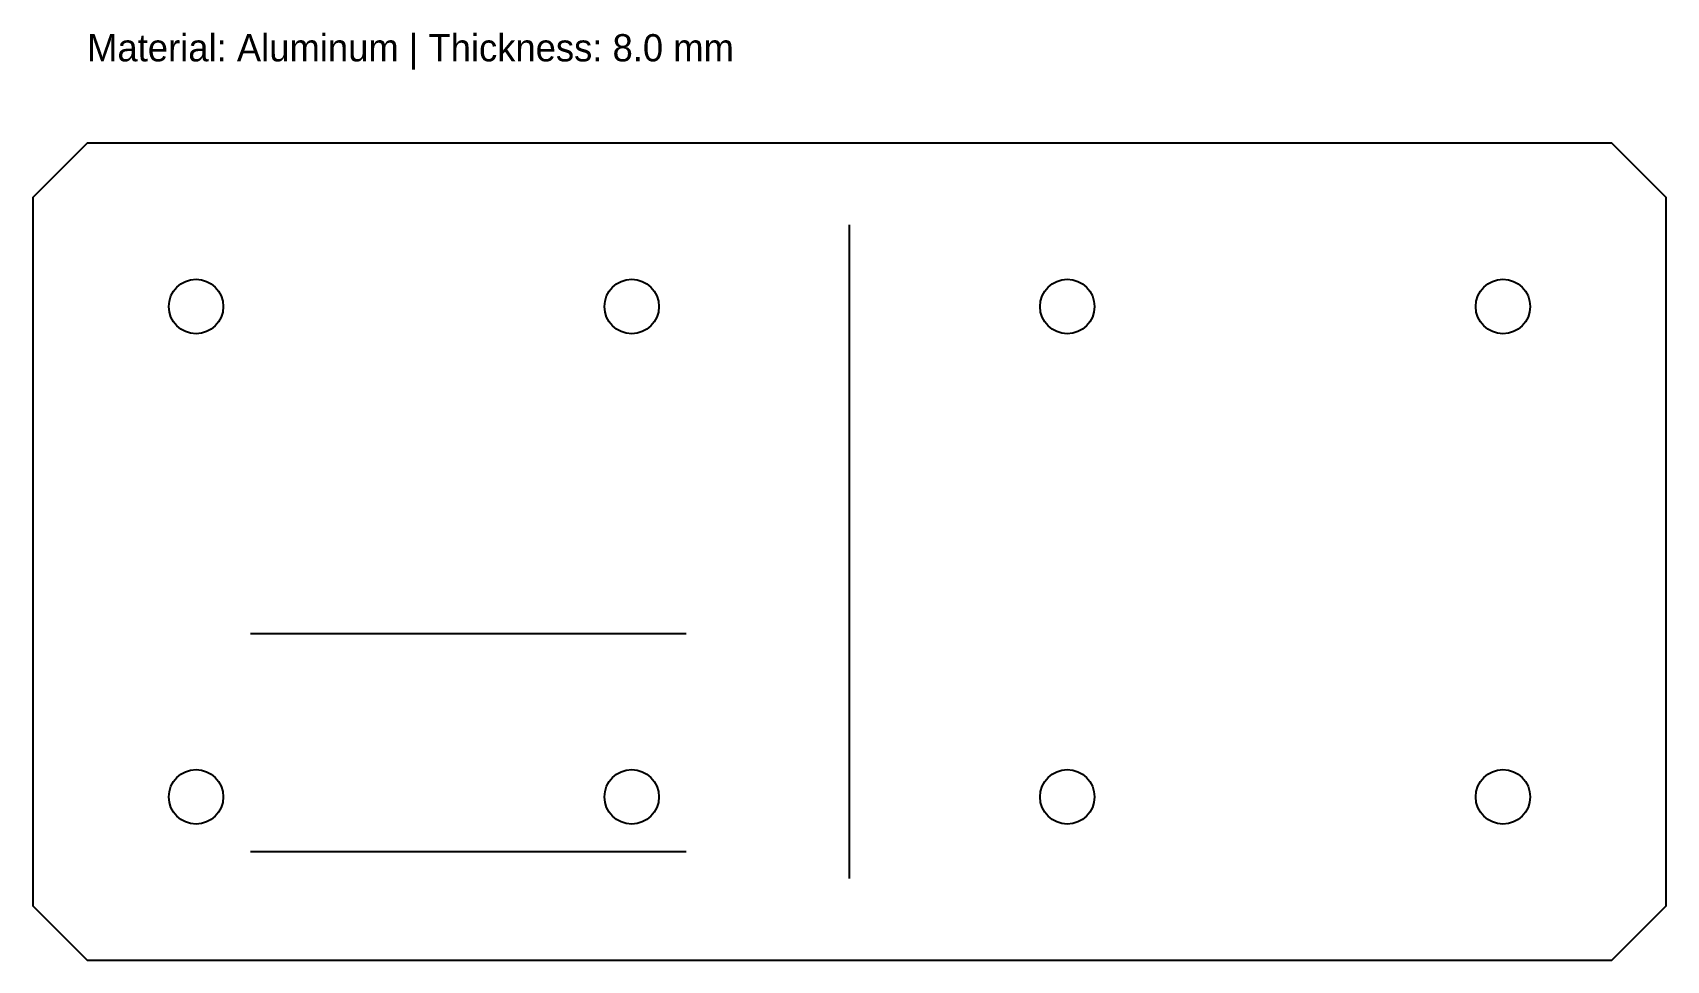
# Model space of a CAD drawing. Header units: metres. Extents: x 0 to 300, y 0 to 170.
import ezdxf

# ---------------------------------------------------------------- set-up
doc = ezdxf.new("R2010")
doc.units = ezdxf.units.M

msp = doc.modelspace()

# ---------------------------------------------------------------- linework, layer by layer
at = {"layer": 'FOLD'}
msp.add_line((150, 15), (150, 135), dxfattribs=at)
at = {"layer": 'HOLES'}
for centre in [(30, 120), (110, 120), (190, 120), (270, 120), (30, 30), (110, 30), (190, 30), (270, 30)]:
    msp.add_circle(centre, 5, dxfattribs=at)
at = {"layer": 'OUTLINE'}
msp.add_lwpolyline([(10, 0), (290, 0), (300, 10), (300, 140), (290, 150), (10, 150), (0, 140), (0, 10)], close=True, dxfattribs=at)
at = {"layer": 'SEAMS', "linetype": 'CONTINUOUS'}
for p, q in [((40, 60), (120, 60)), ((40, 20), (120, 20))]:
    msp.add_line(p, q, dxfattribs=at)

# ---------------------------------------------------------------- texts
at = {"layer": 'NOTES'}
msp.add_text('Material: Aluminum | Thickness: 8.0 mm', height=5, dxfattribs=at).set_placement((10, 165))

doc.saveas('drawing.dxf')
